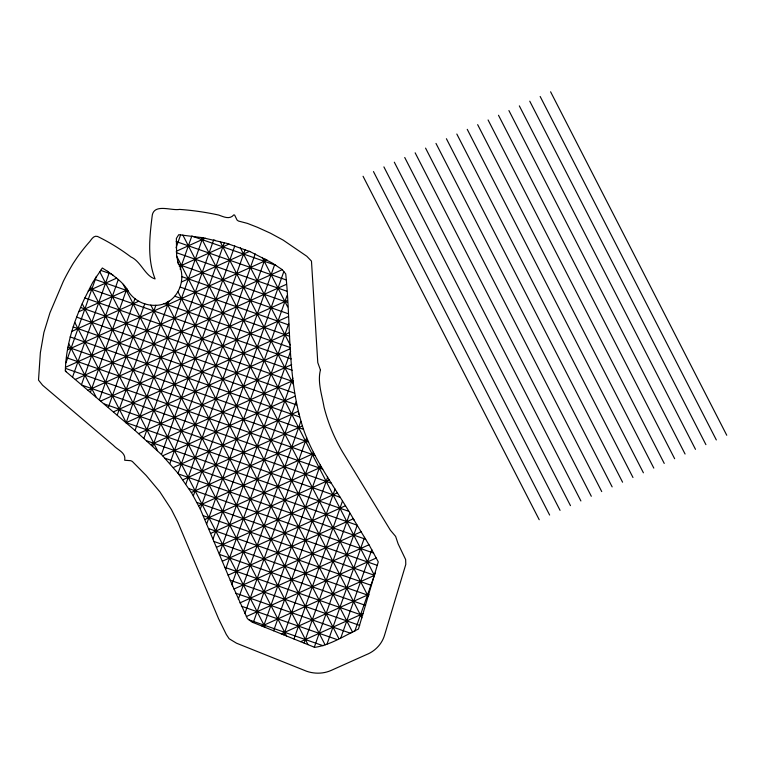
<?xml version="1.0" encoding="UTF-8"?>
<svg xmlns="http://www.w3.org/2000/svg" width="765" height="765" viewBox="0 0 765 765"><rect width="100%" height="100%" fill="white"/><g stroke="black" fill="none" stroke-linecap="round" stroke-linejoin="round"><path stroke-width="1.15" d="M292.163 370.25L84.867 297.939C73.937 320.87 65.914 345.464 65.331 371.063L135.051 430.475L202.821 237.743L227.023 243.413L250.184 251.656L271.996 262.883L282.228 269.624L285.728 273.918C291.245 326.292 286.77 381.008 304.25 431.498C316.079 463.571 337.365 490.834 354.195 520.296M67.836 347.779L67.951 347.176L303.504 429.356M228.133 575.146L353.258 518.775L369.724 546.038L378.273 561.873L358.45 629.04C344.422 635.801 330.27 645.077 314.74 647.372L252.02 622.069L247.42 618.656L231.929 584.288L296.084 401.826M368.587 595.476L368.912 594.405L281.31 633.86M361.912 617.881L176.658 256.093L176.371 238.422L178.752 234.683L203.098 237.791M65.962 362.782L96.361 276.318M72.541 377.107L109.299 272.55M81.501 384.632L118.25 279.588M90.461 392.187L126.837 288.721M99.402 399.77L134.965 298.627M108.343 407.363L144.767 303.791M117.255 415.041L155.869 305.235M176.065 247.793L180.617 234.845M126.158 422.749L168.922 301.142L166.541 302.605L338.885 638.632M180.148 269.194L191.814 236.041L275.744 265.273L274.673 264.585L193.335 495.892M143.925 438.278L213.655 239.961L215.128 240.296M152.751 446.186L224.308 242.677M161.444 454.506L234.798 245.89M169.887 463.523L245.116 249.572M255.214 253.856L178.044 473.325L162.008 455.07L135.003 430.427M185.895 484.035L265.053 258.895M283.815 271.585L200.306 509.098L191.709 493.119L178.016 473.277M206.77 523.748L286.952 295.701M213.043 538.923L288.692 323.777M219.345 554.013L290.652 351.212M225.637 569.141L292.832 378.063M238.288 599.205L300.855 421.286M244.848 613.568L306.669 437.771M253.301 622.576L313.21 452.201M320.305 465.043L263.437 626.64M273.641 630.762L327.678 477.102M283.815 634.864L335.07 489.084M293.99 638.947L342.443 501.152M304.164 643.03L349.825 513.191M314.31 647.2L357.207 525.201L165.039 458.245M327.047 643.996L364.561 537.326M340.836 637.819L371.809 549.719M354.721 631.345L375.271 572.899M84.781 298.13L92.699 282.467L102.319 267.989L107.827 271.508M88.185 290.949L116.615 278.144M176.208 251.303L205.278 238.202M78.948 311.651L127.459 289.792M179.259 266.459L229.022 244.045M71.652 331.465L138.752 301.238M181.487 281.989L249.476 251.369L250.184 251.656M67.521 349.863L267.061 259.976M65.599 367.267L282.256 269.672M75.305 379.43L286.311 284.37M88.109 390.198L287.238 300.492M100.846 400.994L288.242 316.576M113.526 411.819L289.294 332.632M126.091 422.691L290.471 348.639M138.599 433.592L291.695 364.618M150.954 444.561L293.062 380.54M162.706 455.797L295.051 396.184M173.359 467.539L298.159 411.312L298.924 414.496M182.892 479.779L302.338 425.971M191.327 492.517L307.654 440.105M198.642 505.751L313.793 453.387M204.963 519.435L321.453 466.966M210.738 533.377L329.419 479.904M216.533 547.3L337.384 492.861M222.347 561.214L345.292 505.828M233.937 589.06L361.204 531.732M239.904 602.906L368.969 544.766M246.349 616.542L376.284 558.01M261.955 626.047L374.544 575.328L203.347 515.725M300.741 641.644L363.193 613.511M287.363 302.405L178.494 264.432L176.638 256.007M322.753 469.155L82.247 385.254M176.18 241.568L286.062 279.894M176.333 252.651L286.693 291.149M181.716 276.586L288.061 313.679M180.234 287.095L288.768 324.953M100.521 270.322L111.432 274.052M174.793 296.227L289.562 336.265M94.573 279.273L128.147 290.987M164.006 303.495L290.394 347.578M89.438 288.51L291.236 358.9M80.679 307.511L293.177 381.639M76.73 317.159L294.601 393.162M73.134 326.932L296.724 404.924M70.112 336.906L299.612 416.963M66.469 357.695L308.515 442.132M65.522 368.386L314.864 455.366M104.403 404.016L331.465 483.222M126.196 422.643L340.062 497.25M146.851 440.879L348.639 511.269M178.551 473.994L365.727 539.287M188.898 488.625L373.674 553.085M196.968 502.471L377.403 565.412M208.788 528.653L371.551 585.435M214.133 541.544L368.606 595.428M219.526 554.453L365.622 605.421M224.9 567.362L362.639 615.404M359.674 625.397L230.255 580.252L232.637 585.99M235.697 593.181L350.791 633.334M241.377 606.186L336.992 639.55M249.141 619.927L323.136 645.736M107.492 271.279C115.563 277.131 124.293 283.232 128.922 292.316C134.745 300.769 144.968 305.618 155.171 305.34C176.792 305.474 188.754 279.378 177.518 261.85M112.493 274.798L113.191 275.371M550.59 91.79L726.75 435.256M540.167 96.486L716.327 439.952M529.753 101.181L705.913 444.647M519.33 105.876L695.49 449.332M508.916 110.562L685.077 454.028M498.493 115.257L674.654 458.723M488.08 119.952L664.24 463.418M477.656 124.647L653.817 468.113M467.243 129.342L643.403 472.799M456.82 134.028L632.98 477.494M446.406 138.723L622.567 482.189M435.983 143.418L612.143 486.884M425.57 148.114L601.73 491.579M415.146 152.809L591.307 496.265M404.733 157.494L580.893 500.96M394.31 162.19L570.47 505.655M383.896 166.885L560.057 510.351M373.473 171.58L549.633 515.046M363.059 176.275L539.22 519.731M262.261 257.423L287.64 306.899M240.334 247.784L290.203 345.015M220.157 241.568L293.473 384.508M201.061 237.446L374.477 575.557M182.845 235.046L368.271 596.557M178.035 291.905L352.684 632.416M150.829 305.092L325.096 644.847M123.194 284.322L307.979 644.589M99.622 271.489L286.569 635.973M90.423 286.655L265.149 627.329M82.247 303.829L157.561 450.681M74.75 322.342L126.321 422.892M68.64 343.533L95.998 396.882M65.388 370.308L66.106 371.714M200.239 508.955L230.341 580.472M320.43 369.992C317.341 381.993 321.95 394.97 324.016 406.961C327.975 422.787 334.295 437.991 342.605 452.029L390.37 530.183L395.639 536.428L398.135 543.886L405.651 559.578L405.785 564.417L384.604 634.998C382.041 643.948 375.07 651.225 366.445 654.62L331.121 670.436C323.461 673.85 314.625 673.984 306.727 671.297L236.49 643.183L229.165 638.756L226.316 634.491L218.561 618.703L177.757 522.084L171.427 509.557L159.885 491.828L146.22 475.524L132.335 461.467L130.805 460.702L124.685 460.243C126.168 452.517 117.724 450.164 113.44 445.393L42.611 385.244L38.508 380.1L40.363 352.713L43.901 332.469L49.935 312.847L63.323 281.338A264.91 251.8 17.9 0 1 73.239 263.313L77.055 257.595A191.537 182.06 17.9 0 1 89.888 241.415C91.666 239.053 93.932 235.199 97.499 236.442C109.252 242.132 120.468 249.055 130.892 256.925C140.989 261.401 145.168 276.146 155.104 278.938C147.052 258.713 149.644 235.964 152.321 214.86C154.855 203.528 171.676 210.939 179.555 209.4A261.898 248.941 17.9 0 1 218.627 215.042C223.705 216.782 229.529 219.938 233.832 214.86L234.626 215.08L237.064 220.052L238.422 221.037L247.391 223.38L257.413 227.291L270.514 233.239L283.146 240.105L306.822 256.275L311.47 261.123L317.781 362.6L320.43 369.992"/></g></svg>
